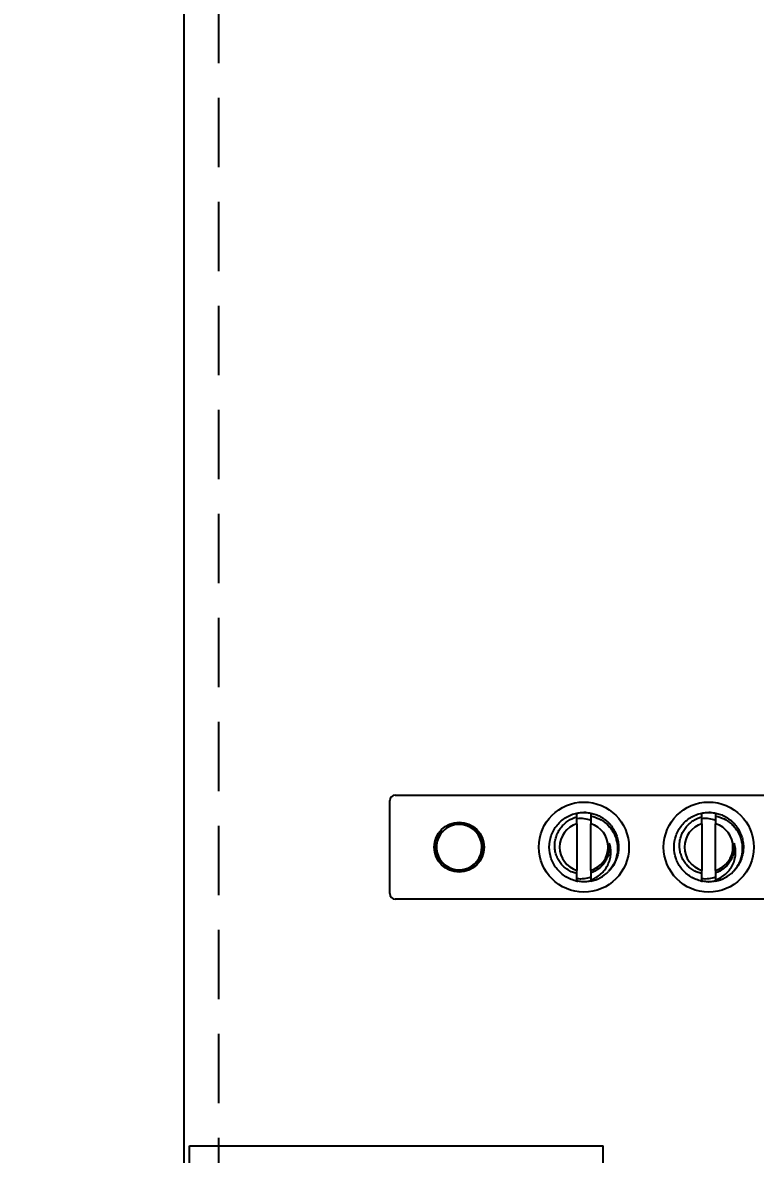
# Model space of a CAD drawing. Header units: inches. Extents: x 0.1 to 89.7, y 0.1 to 57.6.
# Drawn here: x 51.299 to 53.941, y 29.211 to 33.291 of the extents above; entities that cross this region are included whole.
import ezdxf
from ezdxf.enums import TextEntityAlignment as Align

# ---------------------------------------------------------------- set-up
doc = ezdxf.new("R2010")
doc.units = ezdxf.units.IN
doc.header["$MEASUREMENT"] = 0
doc.linetypes.add('HIDDEN', pattern=[0.375, 0.25, -0.125])
doc.linetypes.add('SLD-Solid', pattern=[0])
for name, color, linetype in [('21_WIDE_OR_GREATER', 7, 'Continuous'), ('DEFAULT_2', 8, 'HIDDEN'), ('PSYMS', 7, 'Continuous')]:
    doc.layers.add(name, color=color, linetype=linetype)
doc.styles.get("Standard").update_dxf_attribs({"font": 'arial.ttf'})
doc.styles.add('WD', font='romans.shx', dxfattribs={"height": 0.185})
doc.dimstyles.new('DIMSTYLE_1', dxfattribs={"dimtxt": 0.354167, "dimasz": 0.416667, "dimexe": 0.09, "dimexo": 0.07, "dimgap": 0.0425, "dimtad": 0, "dimtih": 1, "dimtoh": 1, "dimzin": 4, "dimdsep": 46, "dimtxsty": 'Standard', "dimblk": '_FILLED', "dimblk1": '_FILLED', "dimblk2": '_FILLED', "dimcen": 0.09, "dimadec": 0, "dimazin": 0, "dimtfac": 1, "dimtofl": 0, "dimtmove": 0, "dimatfit": 3, "dimldrblk": '_FILLED', "dimfxl": 1, "dimtolj": 1, "dimtzin": 4, "dimarcsym": 0})

# ---------------------------------------------------------------- blocks, each defined once
blk = doc.blocks.new('_FILLED')
at = {"color": 0, "linetype": 'ByBlock'}
blk.add_solid([(0, 0), (-1, 0.2), (-1, -0.2)], dxfattribs=at)
blk = doc.blocks.new('*D66')
at = {"layer": '21_WIDE_OR_GREATER', "color": 0, "linetype": 'Continuous', "lineweight": -2, "transparency": 16777216}
for p, q in [((53.8273, 43.6342), (48.6285, 43.6342)), ((48.7185, 43.2175), (48.7185, 28.0938)), ((48.7185, 11.3246), (48.7185, 27.6469)), ((53.8273, 10.9079), (48.6285, 10.9079))]:
    blk.add_line(p, q, dxfattribs=at)
at = {"layer": 'Defpoints', "color": 0, "linetype": 'Continuous', "transparency": 16777216}
for p in [(48.7185, 43.6342), (53.8973, 43.6342), (53.8973, 10.9079)]:
    blk.add_point(p, dxfattribs=at)
at = {"layer": '21_WIDE_OR_GREATER', "color": 0, "linetype": 'Continuous', "lineweight": -2, "transparency": 16777216, "xscale": 0.4166666667, "yscale": 0.4166666667, "zscale": 0.4166666667}
for p, rotation in [((48.7185, 43.6342), 90), ((48.7185, 10.9079), 270)]:
    blk.add_blockref('_FILLED', p, dxfattribs=dict(at, rotation=rotation))
at = {"layer": '21_WIDE_OR_GREATER', "color": 0, "linetype": 'Continuous', "transparency": 16777216, "insert": (48.7185, 28.0513), "char_height": 0.35417, "width": 1.416667, "attachment_point": 2}
blk.add_mtext('\\A1;32.94', dxfattribs=at)
blk = doc.blocks.new('VDINF9F1')
for p, q in [((-0.75, 0), (-0.75, 18.5)), ((-0.75, 18.5), (0.75, 18.5)), ((0.75, 0), (0.75, 18.5))]:
    blk.add_line(p, q)
blk = doc.blocks.new('HDV1_GND_09')
at = {"color": 7, "linetype": 'SLD-Solid', "lineweight": 25}
for p, q in [((0.0179, 0.3809), (4.9779, 0.3809)), ((-0.0021, 0.0259), (-0.0021, 0.3609)), ((0.6729, 0.3027), (0.6729, 0.3159)), ((1.1229, 0.3027), (1.1229, 0.3159)), ((0.6729, 0.2773), (0.6729, 0.1096)), ((0.7229, 0.1096), (0.7229, 0.2773)), ((1.1229, 0.2773), (1.1229, 0.1096)), ((1.1729, 0.1096), (1.1729, 0.2773)), ((0.6974, 0.0685), (0.6979, 0.0684)), ((1.1474, 0.0685), (1.1479, 0.0684)), ((4.9779, 0.0059), (0.0179, 0.0059))]:
    blk.add_line(p, q, dxfattribs=at)
at = {"color": 7, "linetype": 'SLD-Solid', "lineweight": 25, "flags": 128}
for points in [[(0.7045, 0.3182), (0.7034, 0.3183), (0.6979, 0.3184)], [(1.1545, 0.3182), (1.1534, 0.3183), (1.1479, 0.3184)], [(0.6697, 0.0716), (0.6733, 0.0709), (0.6759, 0.0704)], [(1.1197, 0.0716), (1.1233, 0.0709), (1.1259, 0.0704)]]:
    blk.add_lwpolyline(points, dxfattribs=at)
at = {"color": 7, "linetype": 'SLD-Solid', "lineweight": 25}
for centre, radius in [((0.6979, 0.1934), 0.1625), ((1.1479, 0.1934), 0.1625), ((0.2479, 0.1934), 0.0898)]:
    blk.add_circle(centre, radius, dxfattribs=at)
for centre, radius, start, end in [((0.0179, 0.3609), 0.02, 90, 180), ((0.248, 0.1934), 0.082, 135.4941, 90.0886), ((0.2479, 0.1934), 0.082, 90, 135), ((0.6979, 0.1934), 0.0875, 106.6015, 253.3985), ((0.6979, 0.1934), 0.0875, 286.6015, 73.3985), ((1.1479, 0.1934), 0.0875, 106.6015, 253.3985), ((1.1479, 0.1934), 0.0875, 286.6015, 73.3985), ((0.6979, 0.1934), 0.125, 281.537, 315), ((1.1479, 0.1934), 0.125, 281.537, 315), ((0.0179, 0.0259), 0.02, 180, 270)]:
    blk.add_arc(centre, radius, start, end, dxfattribs=at)
for points, knots in [([(0.6729, 0.071), (0.6589, 0.0738), (0.6451, 0.0792), (0.6267, 0.0904), (0.621, 0.0946), (0.6104, 0.1039), (0.6056, 0.1088), (0.5922, 0.1252), (0.5849, 0.138), (0.5752, 0.1652), (0.5729, 0.1795), (0.5729, 0.2073), (0.5752, 0.2217), (0.5849, 0.2488), (0.5922, 0.2616), (0.6056, 0.278), (0.6104, 0.283), (0.621, 0.2922), (0.6267, 0.2965), (0.6451, 0.3077), (0.6589, 0.313), (0.6729, 0.3159)], [0, 0, 0, 0, 0.125, 0.125, 0.1875, 0.1875, 0.25, 0.25, 0.375, 0.375, 0.5, 0.5, 0.625, 0.625, 0.75, 0.75, 0.8125, 0.8125, 0.875, 0.875, 1, 1, 1, 1]), ([(0.6729, 0.0981), (0.6671, 0.0993), (0.6616, 0.101), (0.6508, 0.1053), (0.6455, 0.108), (0.6356, 0.1142), (0.6309, 0.1177), (0.6222, 0.1255), (0.6182, 0.1298), (0.611, 0.139), (0.6078, 0.1439), (0.6022, 0.1541), (0.5999, 0.1596), (0.5961, 0.1706), (0.5947, 0.1762), (0.5929, 0.1878), (0.5925, 0.1937), (0.5926, 0.2054), (0.5932, 0.2111), (0.5952, 0.2227), (0.5967, 0.2284), (0.6006, 0.2394), (0.603, 0.2447), (0.6086, 0.2549), (0.6119, 0.2599), (0.6191, 0.269), (0.623, 0.2733), (0.6316, 0.2812), (0.6363, 0.2849), (0.6508, 0.2945), (0.6615, 0.2994), (0.6729, 0.3026)], [0, 0, 0, 0, 0.0625, 0.0625, 0.125, 0.125, 0.1875, 0.1875, 0.25, 0.25, 0.3125, 0.3125, 0.375, 0.375, 0.4375, 0.4375, 0.5, 0.5, 0.5625, 0.5625, 0.625, 0.625, 0.6875, 0.6875, 0.75, 0.75, 0.8125, 0.8125, 0.875, 0.875, 1, 1, 1, 1]), ([(0.6729, 0.3158), (0.6742, 0.3161), (0.6785, 0.317), (0.6858, 0.3179), (0.6949, 0.3185), (0.7041, 0.3184), (0.7135, 0.3176), (0.7198, 0.3165), (0.723, 0.3159)], [0, 0, 0, 0, 0.0798626, 0.2610344, 0.4402345, 0.6181667, 0.8090426, 1, 1, 1, 1]), ([(0.6729, 0.297), (0.6814, 0.2979), (0.6898, 0.2978), (0.7066, 0.2956), (0.7149, 0.2934), (0.7229, 0.2902)], [0, 0, 0, 0, 0.5, 0.5, 1, 1, 1, 1]), ([(0.7229, 0.3159), (0.7229, 0.3128), (0.7229, 0.3091), (0.7229, 0.3055), (0.7229, 0.3051)], [0, 0, 0, 0, 0.872154, 1, 1, 1, 1]), ([(0.7229, 0.3159), (0.7258, 0.3152), (0.7317, 0.3139), (0.7404, 0.3111), (0.7488, 0.3077), (0.7572, 0.3036), (0.7654, 0.2987), (0.7734, 0.2932), (0.7809, 0.287), (0.7878, 0.2804), (0.7942, 0.2732), (0.8, 0.2657), (0.8051, 0.2578), (0.8096, 0.2497), (0.8135, 0.2413), (0.8167, 0.2325), (0.8193, 0.2235), (0.8213, 0.2141), (0.8225, 0.2045), (0.823, 0.1949), (0.8227, 0.1853), (0.8217, 0.1757), (0.82, 0.1663), (0.8176, 0.1571), (0.8146, 0.1484), (0.8109, 0.1398), (0.8066, 0.1316), (0.8018, 0.1238), (0.7964, 0.1164), (0.7915, 0.1104), (0.7881, 0.107), (0.7869, 0.1058)], [0, 0, 0, 0, 0.033723, 0.067593, 0.101521, 0.135415, 0.171985, 0.208298, 0.244248, 0.27976, 0.315461, 0.351583, 0.385934, 0.420475, 0.455112, 0.489748, 0.524288, 0.560708, 0.596805, 0.632474, 0.668007, 0.703985, 0.740318, 0.774807, 0.809423, 0.84407, 0.878652, 0.913074, 0.946884, 0.980361, 1, 1, 1, 1]), ([(0.7229, 0.3049), (0.7334, 0.303), (0.7435, 0.2997), (0.7627, 0.2903), (0.7716, 0.2844), (0.7835, 0.2737), (0.7872, 0.2698), (0.7941, 0.2617), (0.7973, 0.2574), (0.8059, 0.244), (0.8105, 0.2342), (0.8152, 0.219), (0.8164, 0.2139), (0.8182, 0.2034), (0.8188, 0.198), (0.8193, 0.182), (0.8183, 0.1714), (0.8135, 0.1505), (0.8097, 0.1406), (0.7998, 0.1218), (0.7936, 0.1129), (0.7863, 0.105)], [0, 0, 0, 0, 0.125, 0.125, 0.25, 0.25, 0.3125, 0.3125, 0.375, 0.375, 0.5, 0.5, 0.5625, 0.5625, 0.625, 0.625, 0.75, 0.75, 0.875, 0.875, 1, 1, 1, 1]), ([(1.1229, 0.071), (1.1089, 0.0738), (1.0951, 0.0792), (1.0767, 0.0904), (1.071, 0.0946), (1.0604, 0.1039), (1.0556, 0.1088), (1.0422, 0.1252), (1.0349, 0.138), (1.0252, 0.1652), (1.0229, 0.1795), (1.0229, 0.2073), (1.0252, 0.2217), (1.0349, 0.2488), (1.0422, 0.2616), (1.0556, 0.278), (1.0604, 0.283), (1.071, 0.2922), (1.0767, 0.2965), (1.0951, 0.3077), (1.1089, 0.313), (1.1229, 0.3159)], [0, 0, 0, 0, 0.125, 0.125, 0.1875, 0.1875, 0.25, 0.25, 0.375, 0.375, 0.5, 0.5, 0.625, 0.625, 0.75, 0.75, 0.8125, 0.8125, 0.875, 0.875, 1, 1, 1, 1]), ([(1.1229, 0.0981), (1.1171, 0.0993), (1.1116, 0.101), (1.1008, 0.1053), (1.0955, 0.108), (1.0856, 0.1142), (1.0809, 0.1177), (1.0722, 0.1255), (1.0682, 0.1298), (1.061, 0.139), (1.0578, 0.1439), (1.0522, 0.1541), (1.0499, 0.1596), (1.0461, 0.1706), (1.0447, 0.1762), (1.0429, 0.1878), (1.0425, 0.1937), (1.0426, 0.2054), (1.0432, 0.2111), (1.0452, 0.2227), (1.0467, 0.2284), (1.0506, 0.2394), (1.053, 0.2447), (1.0586, 0.2549), (1.0619, 0.2599), (1.0691, 0.269), (1.073, 0.2733), (1.0816, 0.2812), (1.0863, 0.2849), (1.1008, 0.2945), (1.1115, 0.2994), (1.1229, 0.3026)], [0, 0, 0, 0, 0.0625, 0.0625, 0.125, 0.125, 0.1875, 0.1875, 0.25, 0.25, 0.3125, 0.3125, 0.375, 0.375, 0.4375, 0.4375, 0.5, 0.5, 0.5625, 0.5625, 0.625, 0.625, 0.6875, 0.6875, 0.75, 0.75, 0.8125, 0.8125, 0.875, 0.875, 1, 1, 1, 1]), ([(1.1229, 0.3158), (1.1242, 0.3161), (1.1285, 0.317), (1.1358, 0.3179), (1.1449, 0.3185), (1.1541, 0.3184), (1.1635, 0.3176), (1.1698, 0.3165), (1.173, 0.3159)], [0, 0, 0, 0, 0.079863, 0.261034, 0.440234, 0.618167, 0.809043, 1, 1, 1, 1]), ([(1.1229, 0.297), (1.1314, 0.2979), (1.1398, 0.2978), (1.1566, 0.2956), (1.1649, 0.2934), (1.1729, 0.2902)], [0, 0, 0, 0, 0.5, 0.5, 1, 1, 1, 1]), ([(1.1729, 0.3159), (1.1729, 0.3128), (1.1729, 0.3091), (1.1729, 0.3055), (1.1729, 0.3051)], [0, 0, 0, 0, 0.872154, 1, 1, 1, 1]), ([(1.1729, 0.3159), (1.1758, 0.3152), (1.1817, 0.3139), (1.1904, 0.3111), (1.1988, 0.3077), (1.2072, 0.3036), (1.2154, 0.2987), (1.2234, 0.2932), (1.2309, 0.287), (1.2378, 0.2804), (1.2442, 0.2732), (1.25, 0.2657), (1.2551, 0.2578), (1.2596, 0.2497), (1.2635, 0.2413), (1.2667, 0.2325), (1.2693, 0.2235), (1.2713, 0.2141), (1.2725, 0.2045), (1.273, 0.1949), (1.2727, 0.1853), (1.2717, 0.1757), (1.27, 0.1663), (1.2676, 0.1571), (1.2646, 0.1484), (1.2609, 0.1398), (1.2566, 0.1316), (1.2518, 0.1238), (1.2464, 0.1164), (1.2415, 0.1104), (1.2381, 0.107), (1.2369, 0.1058)], [0, 0, 0, 0, 0.033723, 0.067593, 0.101521, 0.135415, 0.171985, 0.208298, 0.244248, 0.27976, 0.315461, 0.351583, 0.385934, 0.420475, 0.455112, 0.489748, 0.524288, 0.560708, 0.596805, 0.632474, 0.668007, 0.703985, 0.740318, 0.774807, 0.809423, 0.84407, 0.878652, 0.913074, 0.946884, 0.980361, 1, 1, 1, 1]), ([(1.1729, 0.3049), (1.1834, 0.303), (1.1935, 0.2997), (1.2127, 0.2903), (1.2216, 0.2844), (1.2335, 0.2737), (1.2372, 0.2698), (1.2441, 0.2617), (1.2473, 0.2574), (1.2559, 0.244), (1.2605, 0.2342), (1.2652, 0.219), (1.2664, 0.2139), (1.2682, 0.2034), (1.2688, 0.198), (1.2693, 0.182), (1.2683, 0.1714), (1.2635, 0.1505), (1.2597, 0.1406), (1.2498, 0.1218), (1.2436, 0.1129), (1.2363, 0.105)], [0, 0, 0, 0, 0.125, 0.125, 0.25, 0.25, 0.3125, 0.3125, 0.375, 0.375, 0.5, 0.5, 0.5625, 0.5625, 0.625, 0.625, 0.75, 0.75, 0.875, 0.875, 1, 1, 1, 1]), ([(0.2053, 0.2655), (0.2142, 0.2708), (0.2239, 0.2743), (0.2392, 0.2768), (0.2443, 0.2772), (0.2545, 0.277), (0.2597, 0.2764), (0.2697, 0.2744), (0.2746, 0.2729), (0.2841, 0.269), (0.2887, 0.2666), (0.2973, 0.2611), (0.3014, 0.258), (0.3088, 0.251), (0.3123, 0.2471), (0.3214, 0.2347), (0.3259, 0.2253), (0.3313, 0.2056), (0.3322, 0.1951), (0.3301, 0.1748), (0.3271, 0.1647), (0.3202, 0.151), (0.3174, 0.1466), (0.3112, 0.1385), (0.3077, 0.1347), (0.3001, 0.1279), (0.2959, 0.1247), (0.2872, 0.1194), (0.2826, 0.1171), (0.2731, 0.1134), (0.268, 0.112), (0.258, 0.1102), (0.2529, 0.1097), (0.2426, 0.1097), (0.2374, 0.1102), (0.2274, 0.1121), (0.2225, 0.1135), (0.208, 0.1191), (0.1992, 0.1245), (0.1878, 0.1349), (0.1843, 0.1387), (0.1782, 0.1468), (0.1754, 0.1512), (0.1708, 0.1604), (0.1689, 0.1652), (0.1661, 0.175), (0.1651, 0.1801), (0.1641, 0.1903), (0.164, 0.1954), (0.1649, 0.2056), (0.1658, 0.2108), (0.1699, 0.2255), (0.1745, 0.2349), (0.1806, 0.2433)], [0, 0, 0, 0, 0.0625, 0.0625, 0.09375, 0.09375, 0.125, 0.125, 0.15625, 0.15625, 0.1875, 0.1875, 0.21875, 0.21875, 0.25, 0.25, 0.3125, 0.3125, 0.375, 0.375, 0.4375, 0.4375, 0.46875, 0.46875, 0.5, 0.5, 0.53125, 0.53125, 0.5625, 0.5625, 0.59375, 0.59375, 0.625, 0.625, 0.65625, 0.65625, 0.6875, 0.6875, 0.75, 0.75, 0.78125, 0.78125, 0.8125, 0.8125, 0.84375, 0.84375, 0.875, 0.875, 0.90625, 0.90625, 0.9375, 0.9375, 1, 1, 1, 1]), ([(0.2479, 0.2754), (0.2404, 0.2757), (0.2332, 0.275), (0.2188, 0.2717), (0.2119, 0.269), (0.2053, 0.2655)], [0, 0, 0, 0, 0.5, 0.5, 1, 1, 1, 1]), ([(0.7229, 0.0749), (0.7293, 0.0773), (0.7355, 0.0803), (0.7473, 0.0874), (0.7529, 0.0915), (0.7633, 0.1006), (0.768, 0.1055), (0.7766, 0.1162), (0.7804, 0.1221), (0.7868, 0.1343), (0.7893, 0.1406), (0.793, 0.1537), (0.7942, 0.1606), (0.7952, 0.1743), (0.7951, 0.1811), (0.7933, 0.1947), (0.7917, 0.2015), (0.7892, 0.208)], [0, 0, 0, 0, 0.125, 0.125, 0.25, 0.25, 0.375, 0.375, 0.5, 0.5, 0.625, 0.625, 0.75, 0.75, 0.875, 0.875, 1, 1, 1, 1]), ([(0.7892, 0.208), (0.7902, 0.202), (0.7906, 0.1958), (0.7901, 0.1837), (0.7893, 0.1778), (0.7864, 0.166), (0.7844, 0.1602), (0.7794, 0.1493), (0.7763, 0.144), (0.7728, 0.1391)], [0, 0, 0, 0, 0.25, 0.25, 0.5, 0.5, 0.75, 0.75, 1, 1, 1, 1]), ([(1.1729, 0.0749), (1.1793, 0.0773), (1.1855, 0.0803), (1.1973, 0.0874), (1.2029, 0.0915), (1.2133, 0.1006), (1.218, 0.1055), (1.2266, 0.1162), (1.2304, 0.1221), (1.2368, 0.1343), (1.2393, 0.1406), (1.243, 0.1537), (1.2442, 0.1606), (1.2452, 0.1743), (1.2451, 0.1811), (1.2433, 0.1947), (1.2417, 0.2015), (1.2392, 0.208)], [0, 0, 0, 0, 0.125, 0.125, 0.25, 0.25, 0.375, 0.375, 0.5, 0.5, 0.625, 0.625, 0.75, 0.75, 0.875, 0.875, 1, 1, 1, 1]), ([(1.2392, 0.208), (1.2402, 0.202), (1.2406, 0.1958), (1.2401, 0.1837), (1.2393, 0.1778), (1.2364, 0.166), (1.2344, 0.1602), (1.2294, 0.1493), (1.2263, 0.144), (1.2228, 0.1391)], [0, 0, 0, 0, 0.25, 0.25, 0.5, 0.5, 0.75, 0.75, 1, 1, 1, 1]), ([(0.7728, 0.1391), (0.7669, 0.13), (0.7596, 0.1222), (0.7425, 0.1091), (0.7331, 0.1042), (0.7229, 0.1008)], [0, 0, 0, 0, 0.5, 0.5, 1, 1, 1, 1]), ([(1.2228, 0.1391), (1.2169, 0.13), (1.2096, 0.1222), (1.1925, 0.1091), (1.1831, 0.1042), (1.1729, 0.1008)], [0, 0, 0, 0, 0.5, 0.5, 1, 1, 1, 1]), ([(0.6729, 0.071), (0.6729, 0.0741), (0.6729, 0.0804), (0.6729, 0.0891), (0.6729, 0.095), (0.6729, 0.0976), (0.6729, 0.0979)], [0, 0, 0, 0, 0.351256, 0.702512, 0.970015, 1, 1, 1, 1]), ([(0.7229, 0.0852), (0.7149, 0.0822), (0.7067, 0.0803), (0.6899, 0.0783), (0.6813, 0.0782), (0.6729, 0.079)], [0, 0, 0, 0, 0.5, 0.5, 1, 1, 1, 1]), ([(0.7229, 0.1007), (0.7229, 0.0988), (0.7229, 0.0969), (0.7229, 0.095), (0.7229, 0.0919), (0.7229, 0.0888), (0.7229, 0.0857), (0.7229, 0.0821), (0.7229, 0.0785), (0.7229, 0.0749)], [0.0001078695, 0.0001078695, 0.0001078695, 0.0001078695, 0.0002740643, 0.0002740643, 0.0002740643, 0.0005481286, 0.0005481286, 0.0005481286, 0.0008648953, 0.0008648953, 0.0008648953, 0.0008648953]), ([(1.1229, 0.071), (1.1229, 0.0741), (1.1229, 0.0804), (1.1229, 0.0891), (1.1229, 0.095), (1.1229, 0.0976), (1.1229, 0.0979)], [0, 0, 0, 0, 0.351256, 0.702512, 0.970015, 1, 1, 1, 1]), ([(1.1729, 0.0852), (1.1649, 0.0822), (1.1567, 0.0803), (1.1399, 0.0783), (1.1313, 0.0782), (1.1229, 0.079)], [0, 0, 0, 0, 0.5, 0.5, 1, 1, 1, 1]), ([(1.1729, 0.1007), (1.1729, 0.0988), (1.1729, 0.0969), (1.1729, 0.095), (1.1729, 0.0919), (1.1729, 0.0888), (1.1729, 0.0857), (1.1729, 0.0821), (1.1729, 0.0785), (1.1729, 0.0749)], [0.0001078695, 0.0001078695, 0.0001078695, 0.0001078695, 0.0002740643, 0.0002740643, 0.0002740643, 0.0005481286, 0.0005481286, 0.0005481286, 0.0008648953, 0.0008648953, 0.0008648953, 0.0008648953]), ([(0.7229, 0.071), (0.7205, 0.0705), (0.7153, 0.0695), (0.7072, 0.0687), (0.6986, 0.0683), (0.69, 0.0686), (0.6814, 0.0694), (0.6757, 0.0704), (0.6729, 0.071)], [0, 0, 0, 0, 0.144028, 0.315854, 0.485778, 0.655359, 0.826889, 1, 1, 1, 1]), ([(1.1729, 0.071), (1.1705, 0.0705), (1.1653, 0.0695), (1.1572, 0.0687), (1.1486, 0.0683), (1.14, 0.0686), (1.1314, 0.0694), (1.1257, 0.0704), (1.1229, 0.071)], [0, 0, 0, 0, 0.144028, 0.315854, 0.485778, 0.655359, 0.826889, 1, 1, 1, 1])]:
    blk.add_open_spline(points, degree=3, knots=knots, dxfattribs=at)
for points in [[(0.6729, 0.2773), (0.6729, 0.2858), (0.6729, 0.2942), (0.6729, 0.3026)], [(0.7229, 0.3049), (0.7229, 0.2957), (0.7229, 0.2865), (0.7229, 0.2773)], [(1.1229, 0.2773), (1.1229, 0.2858), (1.1229, 0.2942), (1.1229, 0.3026)], [(1.1729, 0.3049), (1.1729, 0.2957), (1.1729, 0.2865), (1.1729, 0.2773)], [(0.1806, 0.2433), (0.1835, 0.2462), (0.1866, 0.2489), (0.1899, 0.2514)], [(0.6729, 0.0981), (0.6729, 0.1019), (0.6729, 0.1057), (0.6729, 0.1096)], [(0.7229, 0.1096), (0.7229, 0.1066), (0.7229, 0.1037), (0.7229, 0.1008)], [(1.1229, 0.0981), (1.1229, 0.1019), (1.1229, 0.1057), (1.1229, 0.1096)], [(1.1729, 0.1096), (1.1729, 0.1066), (1.1729, 0.1037), (1.1729, 0.1008)], [(0.7229, 0.0749), (0.7229, 0.0736), (0.7229, 0.0723), (0.7229, 0.071)], [(1.1729, 0.0749), (1.1729, 0.0736), (1.1729, 0.0723), (1.1729, 0.071)]]:
    blk.add_open_spline(points, degree=3, dxfattribs=at)
at = {"style": 'WD'}
blk.add_attdef('TAG1', text='', height=0.125, dxfattribs=at).set_placement((5.375, 0.125), align=Align.CENTER)

msp = doc.modelspace()

# ---------------------------------------------------------------- linework, layer by layer
at = {"color": 3, "linetype": 'Continuous'}
msp.add_line((51.88192, 12.89506), (51.88192, 41.64702), dxfattribs=at)
at = {"layer": 'DEFAULT_2', "color": 8, "linetype": 'HIDDEN'}
msp.add_line((52.00612, 12.89506), (52.00612, 41.64702), dxfattribs=at)

# ---------------------------------------------------------------- block references
at = {"layer": 'PSYMS'}
msp.add_blockref('HDV1_GND_09', (52.625, 30.125), dxfattribs=at)
at = {"layer": 'PSYMS', "xscale": 0.9935880310615606, "yscale": 0.9935880310615606, "zscale": 0.9935880310615606}
msp.add_blockref('VDINF9F1', (52.64661, 10.86045), dxfattribs=at)

# ---------------------------------------------------------------- dimensions: what is measured, and where the dimension line sits
at = {"layer": '21_WIDE_OR_GREATER', "color": 2, "linetype": 'Continuous'}
dim = msp.add_linear_dim(base=(48.71846, 43.63419), p1=(53.89725, 10.90789), p2=(53.89725, 43.63419), angle=90, text='32.94', dimstyle='DIMSTYLE_1', dxfattribs=at)
dim.commit()
dim.dimension.update_dxf_attribs({"geometry": '*D66', "text_midpoint": (48.71846, 27.87033), "dimtype": 160})

doc.saveas('drawing.dxf')
